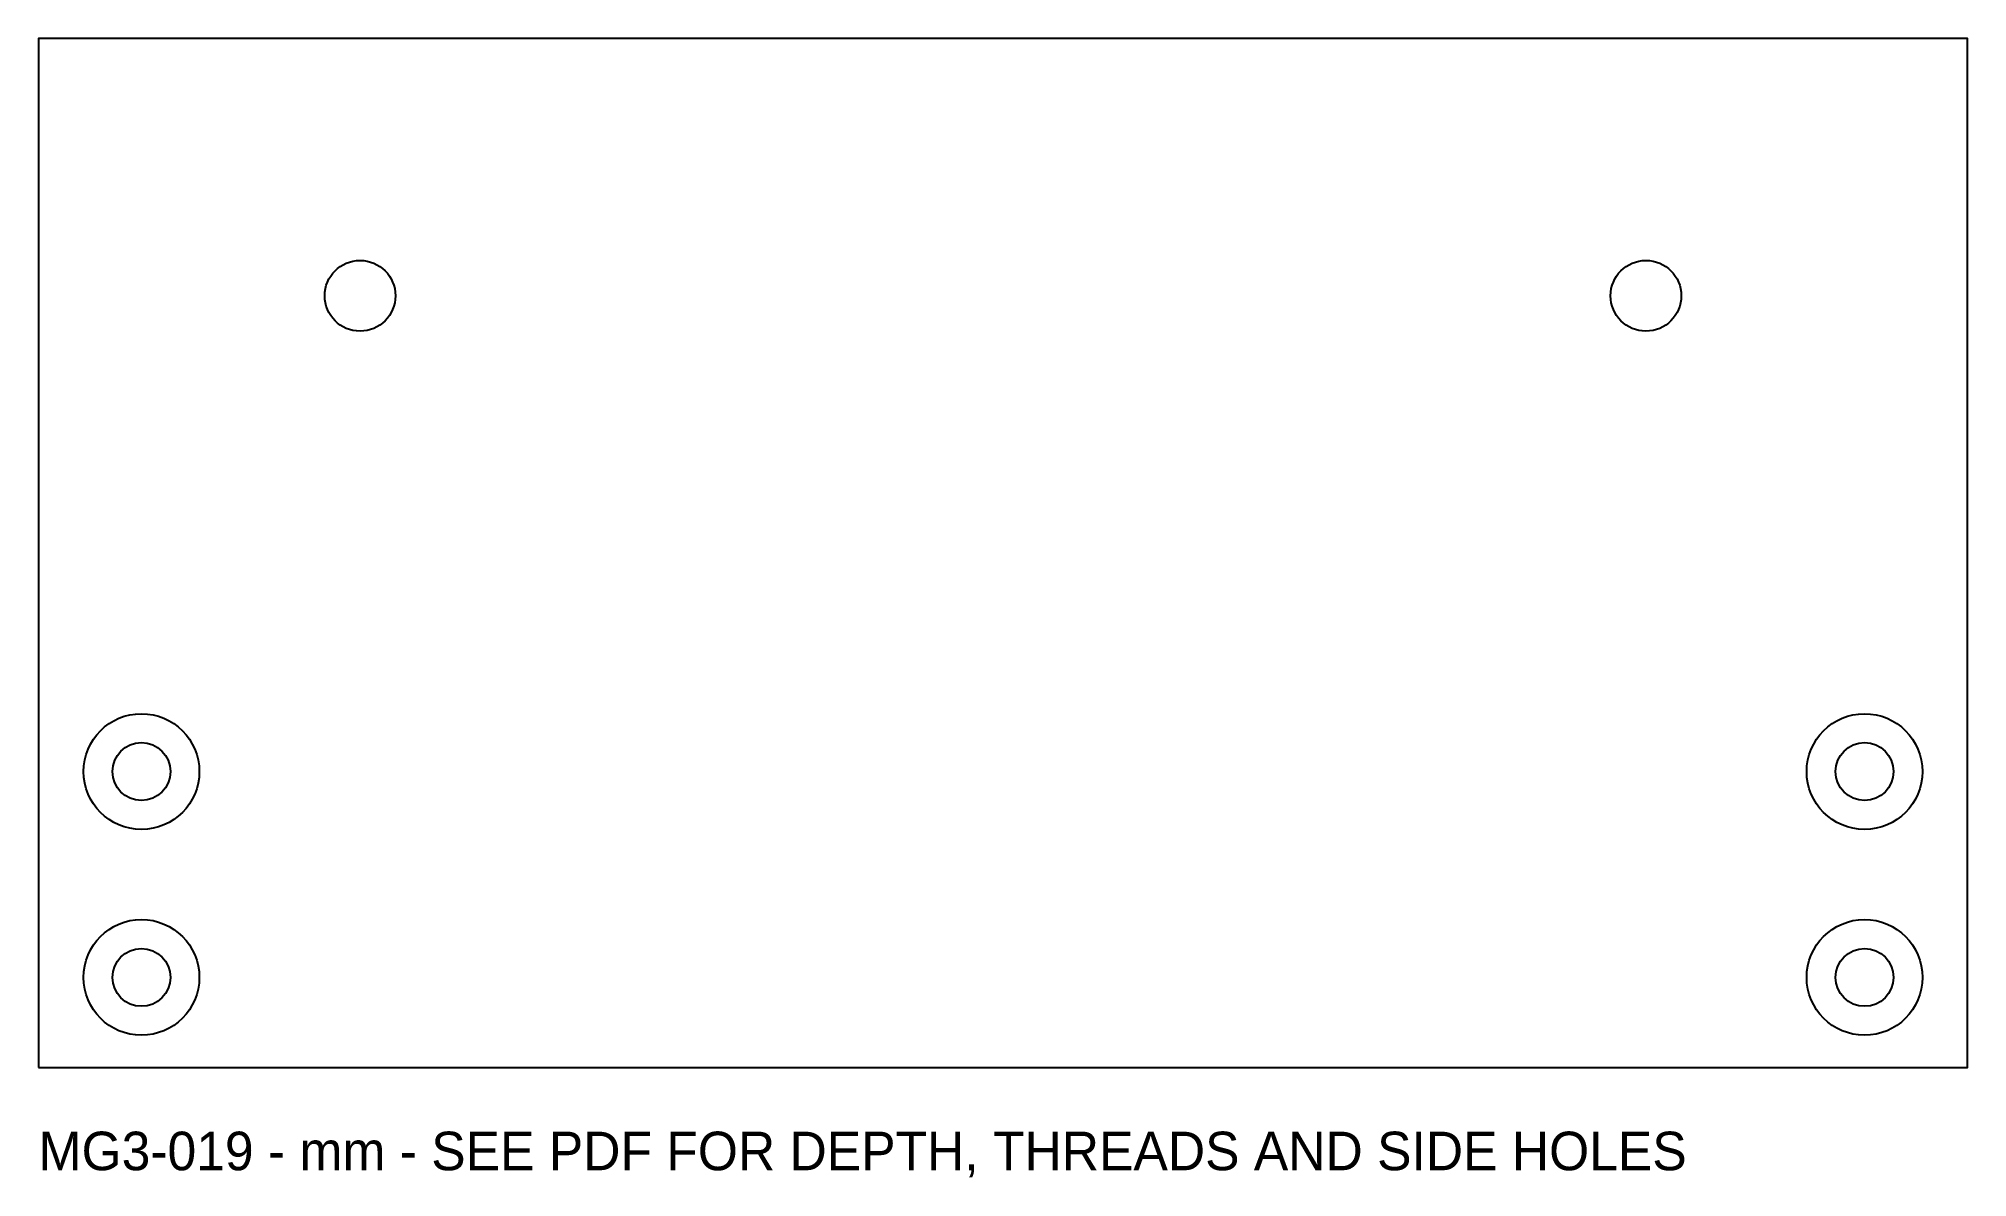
# Model space of a CAD drawing. Header units: millimetres. Extents: x 0 to 150, y -9 to 80.
import ezdxf

# ---------------------------------------------------------------- set-up
doc = ezdxf.new("R2010")
doc.units = ezdxf.units.MM
for name, color, linetype in [('NOTES', 2, 'Continuous'), ('OUTLINE', 7, 'Continuous'), ('REFERENCE_CSK', 5, 'Continuous'), ('THROUGH', 3, 'Continuous')]:
    doc.layers.add(name, color=color, linetype=linetype)

msp = doc.modelspace()

# ---------------------------------------------------------------- linework, layer by layer
at = {"layer": 'OUTLINE'}
msp.add_lwpolyline([(0, 0), (150, 0), (150, 80), (0, 80)], close=True, dxfattribs=at)
at = {"layer": 'REFERENCE_CSK'}
for centre in [(8, 23), (142, 23), (8, 7), (142, 7)]:
    msp.add_circle(centre, 4.5, dxfattribs=at)
at = {"layer": 'THROUGH'}
for centre, radius in [((25, 60), 2.75), ((125, 60), 2.75), ((8, 23), 2.25), ((142, 23), 2.25), ((8, 7), 2.25), ((142, 7), 2.25)]:
    msp.add_circle(centre, radius, dxfattribs=at)

# ---------------------------------------------------------------- texts
at = {"layer": 'NOTES'}
msp.add_text('MG3-019 - mm - SEE PDF FOR DEPTH, THREADS AND SIDE HOLES', height=3, dxfattribs=at).set_placement((0, -8))

doc.saveas('drawing.dxf')
